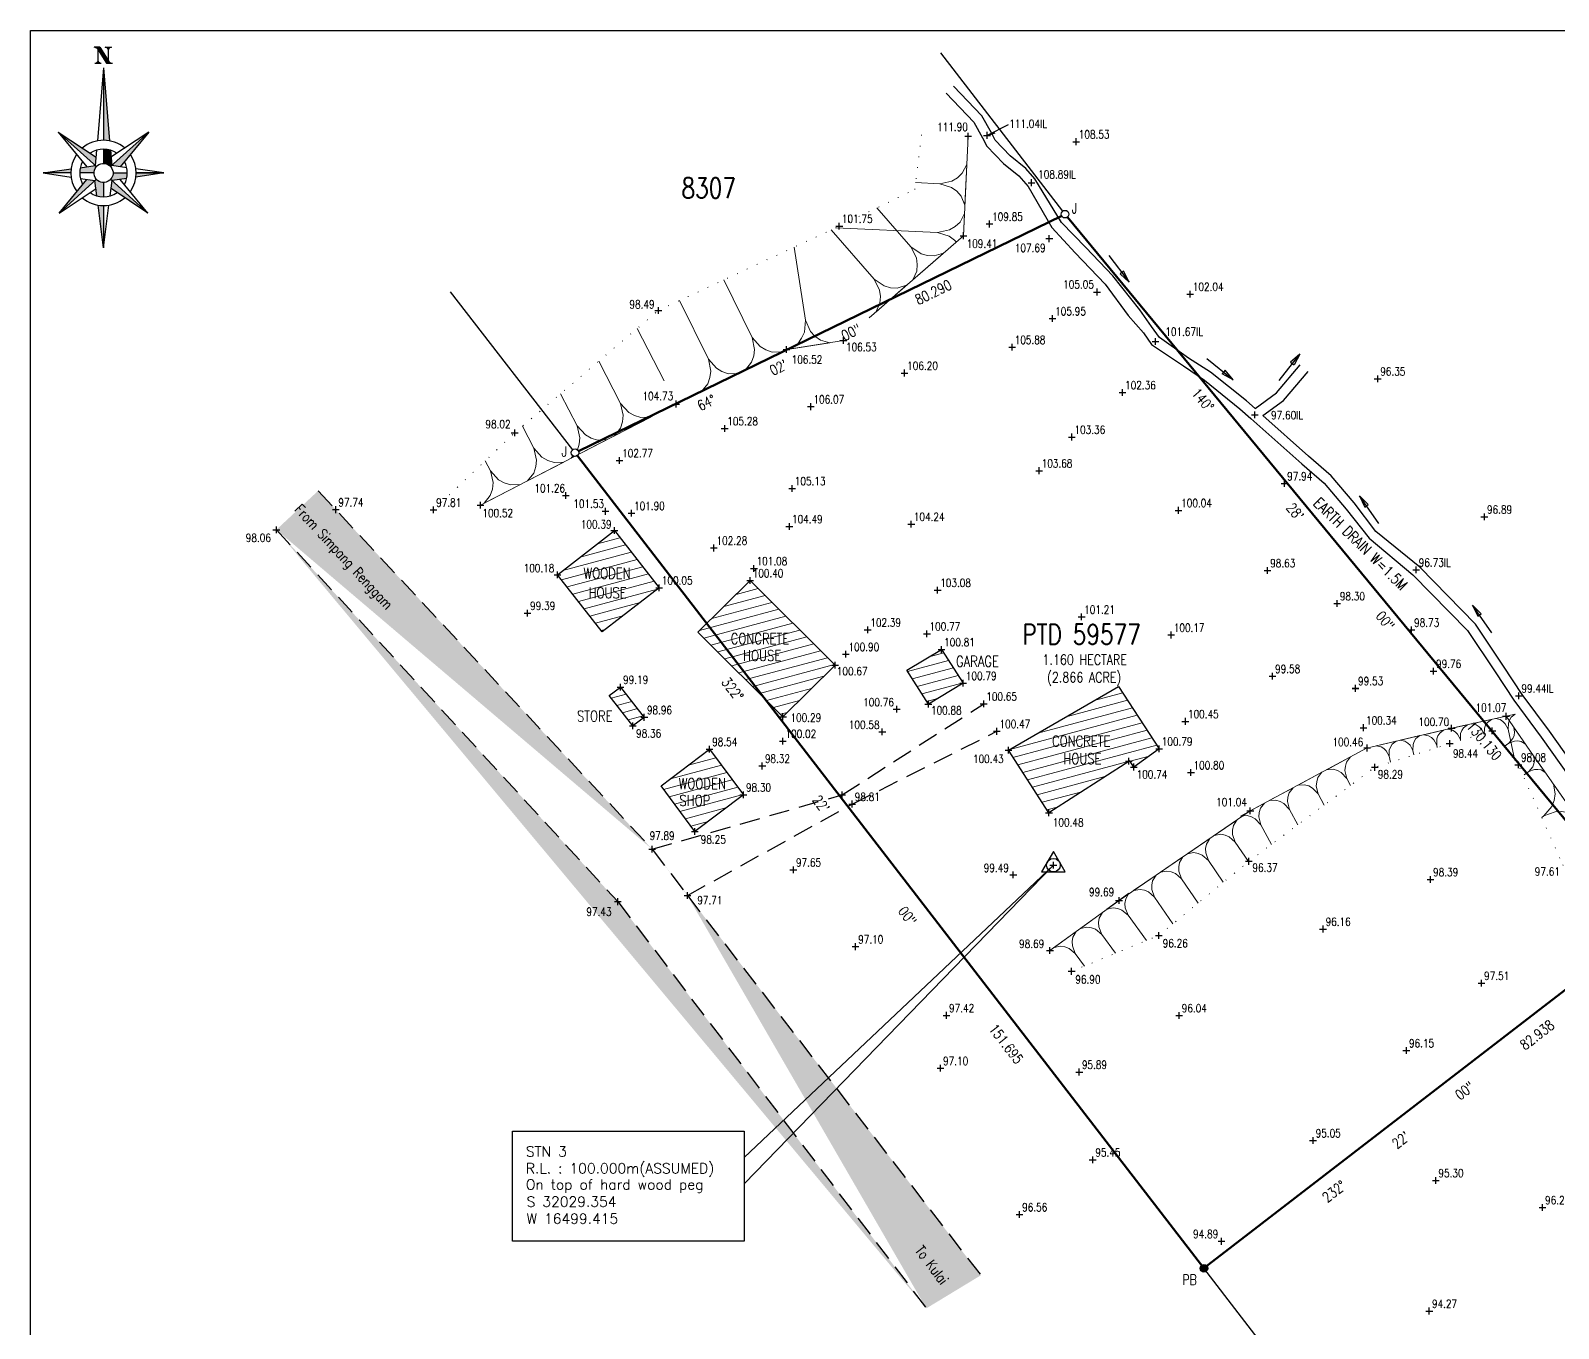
# Model space of a CAD drawing. Header units: metres. Extents: x -16650 to -16226, y -32196 to -31906.
# Drawn here: x -16650.1 to -16425, y -32097.6 to -31906.4 of the extents above; entities that cross this region are included whole.
import ezdxf
from ezdxf.enums import TextEntityAlignment as Align

# ---------------------------------------------------------------- set-up
doc = ezdxf.new("R2010")
doc.units = ezdxf.units.M
doc.header["$LTSCALE"] = 6
doc.header["$MEASUREMENT"] = 0
doc.header["$PDMODE"] = 2
doc.header["$PDSIZE"] = 0.5
doc.linetypes.add('DASHED', pattern=[0.75, 0.5, -0.25])
doc.linetypes.add('DOT', pattern=[0.25, 0, -0.25])
doc.layers.add('160119_HEIGHT', color=7, linetype='Continuous', lineweight=13)
doc.layers.add('Detail_slope', color=8, linetype='Continuous', lineweight=13)
for name, color, linetype in [('160119_PTS', 7, 'Continuous'), ('BED', 3, 'Continuous'), ('BO', 8, 'Continuous'), ('Detail', 7, 'Continuous'), ('DETAIL UMUM', 7, 'Continuous'), ('Frame', 7, 'Continuous'), ('IL', 150, 'Continuous'), ('LOT_NO_Johor', 7, 'Continuous'), ('NORTH', 7, 'Continuous'), ('ROAD', 30, 'Continuous')]:
    doc.layers.add(name, color=color, linetype=linetype)
doc.styles.add('ROMANS', font='romans', dxfattribs={"width": 0.7850000000000001})
doc.styles.get("Standard").update_dxf_attribs({"font": 'simplex.shx', "width": 0.8})
pattern_1 = [(15.00000000000026, (-1370.566084421425, 953.2594519166305), (-0.3235238063781556, 1.207407282861334), [])]

msp = doc.modelspace()

# ---------------------------------------------------------------- hatches: boundary and pattern name
h = msp.add_hatch()
h.set_pattern_fill('DOTS', color=50, scale=7.5, style=0)
h.set_pattern_definition([(0, (0, 0), (0.234375, 0.46875), [0, -0.46875])])
edge = h.paths.add_edge_path()
edge.add_line((-16613.88711595371, -31979.94441772714), (-16607.7259715554, -31974.20397267926))
edge.add_line((-16607.7259715554, -31974.20397267926), (-16558.52245162148, -32027.01718840132))
edge.add_line((-16613.88500669053, -31979.94204796784), (-16563.59331762662, -32034.73636553179))
edge.add_line((-16563.59331762662, -32034.73636553179), (-16518.14418212708, -32094.65686000573))
edge.add_line((-16553.33550810951, -32033.83775806975), (-16510.1152766279, -32089.78431169584))
edge.add_line((-16558.52245162148, -32027.01718840132), (-16553.33550810951, -32033.83775806975))
edge.add_line((-16510.1152766279, -32089.78431169584), (-16518.14418212708, -32094.65686000573))
at = {"layer": 'BO', "lineweight": 13}
h = msp.add_hatch(dxfattribs=at)
h.set_pattern_fill('ANSI31', color=256, scale=10, angle=330.0000000000002, style=0)
h.set_pattern_definition(pattern_1)
h.paths.add_polyline_path([(-16572.48412181522, -31986.57508225003), (-16564.10001434212, -31980.07018161081), (-16557.48613454622, -31988.48873843809), (-16565.87024201931, -31994.99363907731)])
h.paths.add_polyline_path([(-16569.04781083283, -31987.57552999061), (-16560.99752511854, -31987.57552999061), (-16560.99752511854, -31985.17552999061), (-16569.04781083283, -31985.17552999061)], flags=24)
h.paths.add_polyline_path([(-16568.3005326484, -31990.4369562849), (-16561.61710407697, -31990.4369562849), (-16561.61710407697, -31988.03695628489), (-16568.3005326484, -31988.03695628489)], flags=24)
h = msp.add_hatch(dxfattribs=at)
h.set_pattern_fill('ANSI31', color=256, scale=10, angle=330.0000000000002, style=0)
h.set_pattern_definition(pattern_1)
h.paths.add_polyline_path([(-16551.77911584485, -31995.03465112893), (-16544.10755312646, -31987.4352143876), (-16531.58631536023, -31999.89109264214), (-16539.25787807863, -32007.49052938346)])
h.paths.add_polyline_path([(-16547.36378788026, -31997.19975050812), (-16537.23350216597, -31997.19975050812), (-16537.23350216597, -31994.79975050812), (-16547.36378788026, -31994.79975050812)], flags=24)
h.paths.add_polyline_path([(-16545.53058659658, -31999.68002058339), (-16538.84715802515, -31999.68002058339), (-16538.84715802515, -31997.28002058339), (-16545.53058659658, -31997.28002058339)], flags=24)
h = msp.add_hatch(dxfattribs=at)
h.set_pattern_fill('ANSI31', color=256, scale=10, angle=330.0000000000002, style=0)
h.set_pattern_definition(pattern_1)
h.paths.add_polyline_path([(-16521.03693430241, -32000.6490813472), (-16515.90108840171, -31997.58844050745), (-16512.70653116748, -32002.56223198759), (-16517.84237706818, -32005.62287282736)])
h = msp.add_hatch(dxfattribs=at)
h.set_pattern_fill('ANSI31', color=256, scale=10, angle=330.0000000000002, style=0)
h.set_pattern_definition(pattern_1)
h.paths.add_polyline_path([(-16564.88009549075, -32004.37854533432), (-16563.19960850913, -32003.12253538508), (-16559.6874591687, -32007.58151491567), (-16561.36794615032, -32008.83752486493)])
h = msp.add_hatch(dxfattribs=at)
h.set_pattern_fill('ANSI31', color=256, scale=10, angle=330.0000000000002, style=0)
h.set_pattern_definition(pattern_1)
h.paths.add_polyline_path([(-16506.05441523812, -32012.43583785045), (-16489.82637151494, -32003.01725491566), (-16483.85036378039, -32012.2275364181), (-16487.57552980158, -32014.90949235892), (-16488.1821126449, -32013.96948551333), (-16500.07840750357, -32021.6461193529)])
h.paths.add_polyline_path([(-16500.03587523988, -32012.29077803468), (-16489.90558952559, -32012.29077803468), (-16489.90558952559, -32009.89077803468), (-16500.03587523988, -32009.89077803468)], flags=24)
h.paths.add_polyline_path([(-16498.36547179205, -32014.87945444101), (-16491.68204322062, -32014.87945444101), (-16491.68204322062, -32012.47945444101), (-16498.36547179205, -32012.47945444101)], flags=24)
h = msp.add_hatch(dxfattribs=at)
h.set_pattern_fill('ANSI31', color=256, scale=10, angle=330.0000000000002, style=0)
h.set_pattern_definition(pattern_1)
h.paths.add_polyline_path([(-16557.21912260115, -32017.69722367659), (-16550.07405904313, -32012.28097795091), (-16545.09793798304, -32018.98986922915), (-16552.24300154106, -32024.40611495483)])
at = {"layer": 'Frame'}
h = msp.add_hatch(color=256, dxfattribs=at)
edge = h.paths.add_edge_path()
edge.add_line((-16638.04681936762, -31911.2071205137), (-16638.90208663438, -31911.20712051369))
edge.add_line((-16638.90208663437, -31911.20712051369), (-16640.23437643797, -31909.10755158397))
edge.add_ellipse((-16640.74837385326, -31909.53395023755), major_axis=(-0.4907778877837707, 0.4529307008831179), ratio=0.9999999997448398, start_angle=262.3816008344529, end_angle=312.7033984654574)
edge.add_line((-16640.74837385344, -31908.86611106912), (-16639.89310658667, -31908.86611106913))
edge.add_line((-16639.89310658667, -31908.86611106913), (-16638.56081678307, -31910.96567999885))
edge.add_ellipse((-16638.04681936778, -31910.53928134528), major_axis=(-0.4907778877831053, 0.4529307008825037), ratio=0.9999999997442465, start_angle=82.3816008349141, end_angle=132.7033984642935)
h = msp.add_hatch(color=256, dxfattribs=at)
edge = h.paths.add_edge_path()
edge.add_ellipse((-16639.11941526764, -31909.36699044545), major_axis=(-0.3680834158326374, 0.3396980256575479), ratio=0.9999999997562397, start_angle=244.7520382824404, end_angle=312.7033984653303, ccw=False)
edge.add_ellipse((-16638.19091963306, -31909.36699044546), major_axis=(-0.3680834158349766, 0.3396980256597066), ratio=0.9999999997517393, start_angle=-47.296601534888794, end_angle=20.654758622001395, ccw=False)
edge.add_line((-16638.19091963319, -31908.86611106914), (-16639.11941526778, -31908.86611106914))
h = msp.add_hatch(color=256, dxfattribs=at)
edge = h.paths.add_edge_path()
edge.add_ellipse((-16639.68461873299, -31910.70624113736), major_axis=(-0.3680834158369977, 0.3396980256615718), ratio=0.9999999997405101, start_angle=64.75203828334031, end_angle=132.7033984653303, ccw=False)
edge.add_ellipse((-16640.61311436756, -31910.70624113735), major_axis=(-0.3680834158352399, 0.3396980256599496), ratio=0.9999999997406662, start_angle=132.7033984651111, end_angle=200.6547586209307, ccw=False)
edge.add_line((-16640.61311436744, -31911.20712051367), (-16639.68461873287, -31911.20712051367))
h = msp.add_hatch(color=256, dxfattribs=at)
edge = h.paths.add_edge_path()
edge.add_line((-16639.35077969694, -31911.87175658499), (-16639.35077969695, -31922.56503703847))
edge.add_ellipse((-16639.35077969695, -31927.37889015145), major_axis=(-3.384610602538829, 3.423096969763519), ratio=0.9999999997488044, start_angle=304.52372093839244, end_angle=315.32390975898784, ccw=False)
edge.add_line((-16638.44873798922, -31922.65030658463), (-16639.35077969694, -31911.87175658499))
h = msp.add_hatch(color=256, dxfattribs=at)
h.paths.add_polyline_path([(-16632.80901650559, -31933.28219422275), (-16638.09719143125, -31928.51013145384), (-16638.24542267852, -31929.68221833593)])
edge = h.paths.add_edge_path()
edge.add_ellipse((-16639.35077969694, -31927.37889015144), major_axis=(-3.384610602764035, 3.423096969991285), ratio=0.9999999997301648, start_angle=125.80306305735189, end_angle=135.3239097589653, ccw=False)
edge.add_line((-16640.14702204448, -31932.12643477106), (-16639.35077969696, -31938.42244339119))
edge.add_line((-16639.35077969695, -31938.42244339119), (-16639.35077969695, -31932.19274326442))
edge = h.paths.add_edge_path()
edge.add_ellipse((-16639.34837447958, -31927.37889015144), major_axis=(-0.9876476348218945, 0.9988781644236873), ratio=0.999999999752406, start_angle=87.32136048084658, end_angle=135.2258047855602, ccw=False)
edge.add_line((-16640.39231801136, -31928.3187770273), (-16640.60436796265, -31928.51013145323))
edge.add_line((-16640.60436796265, -31928.51013145323), (-16640.32111045571, -31930.74989138432))
edge.add_ellipse((-16639.35077969695, -31927.37889015145), major_axis=(-2.466380383215005, 2.494425565450438), ratio=0.9999999997499086, start_angle=119.2656331623352, end_angle=135.3239097590529)
edge.add_line((-16639.35077969695, -31930.88676573294), (-16639.35077969695, -31928.78359640283))
h.paths.add_polyline_path([(-16645.89254288832, -31933.28219421946), (-16640.60436796265, -31928.51013145323), (-16641.8258840204, -31928.32891030652)])
edge = h.paths.add_edge_path()
edge.add_line((-16648.22946825123, -31927.37889014921), (-16644.16463280915, -31927.37889015023))
edge.add_ellipse((-16639.35077969694, -31927.37889015146), major_axis=(-3.384610602625202, 3.423096969850875), ratio=0.9999999997507542, start_angle=38.38378742816508, end_angle=45.323909744455705, ccw=False)
edge.add_line((-16644.12936156645, -31926.79722263146), (-16648.22946825123, -31927.37889014921))
edge = h.paths.add_edge_path()
edge.add_ellipse((-16639.34837447959, -31927.37889015144), major_axis=(-0.9876476348255536, 0.9988781644273887), ratio=0.9999999997477701, start_angle=3.3399061644984727, end_angle=45.32390974459611, ccw=False)
edge.add_line((-16640.39253857116, -31926.43924831129), (-16640.55746325377, -31926.29049015228))
edge.add_line((-16640.55746325377, -31926.29049015229), (-16642.77215223084, -31926.6046801817))
edge.add_ellipse((-16639.35077969695, -31927.37889015144), major_axis=(-2.466380383238173, 2.494425565473874), ratio=0.9999999997480962, start_angle=32.5733935239807, end_angle=45.32390974466558)
edge.add_line((-16642.85865527789, -31927.37889015056), (-16640.75308278992, -31927.37889015109))
h.paths.add_polyline_path([(-16646.01245951297, -31921.37021267745), (-16640.55746325377, -31926.29049015229), (-16640.4538293735, -31925.05216275502)])
msp.add_hatch(color=256, dxfattribs=at).paths.add_polyline_path([(-16632.68909988094, -31921.37021268082), (-16638.14409614014, -31926.2904901529), (-16636.88090967932, -31926.46969391324)])
h = msp.add_hatch(color=256, dxfattribs=at)
edge = h.paths.add_edge_path()
edge.add_ellipse((-16639.35077969694, -31927.37889015144), major_axis=(-2.466380383230621, 2.494425565466233), ratio=0.9999999997457265, start_angle=-61.52586499105733, end_angle=-44.6760902409791)
edge.add_line((-16639.35077969694, -31923.87101456994), (-16639.35077969695, -31925.97418390006))
edge.add_ellipse((-16639.34837447959, -31927.37889015144), major_axis=(-0.9876476348249639, 0.9988781644267906), ratio=0.9999999997467414, start_angle=267.4393298454994, end_angle=315.42201473247195, ccw=False)
edge.add_line((-16638.30636834291, -31926.43685583782), (-16638.14409614014, -31926.2904901529))
edge.add_line((-16638.14409614014, -31926.2904901529), (-16638.3339751539, -31924.02161452761))
h = msp.add_hatch(color=256, dxfattribs=at)
edge = h.paths.add_edge_path()
edge.add_ellipse((-16639.35077969694, -31927.37889015144), major_axis=(-3.384610602568949, 3.423096969793983), ratio=0.9999999997463277, start_angle=218.058554188684, end_angle=225.3239097445479, ccw=False)
edge.add_line((-16634.57557656804, -31927.98767325319), (-16630.47209114268, -31927.37889015368))
edge.add_line((-16630.47209114268, -31927.37889015369), (-16634.53692658475, -31927.37889015266))
edge = h.paths.add_edge_path()
edge.add_ellipse((-16639.34837447959, -31927.37889015144), major_axis=(-0.9876476348245414, 0.9988781644263633), ratio=0.9999999997451009, start_angle=183.1950082785898, end_angle=225.323909744596, ccw=False)
edge.add_line((-16638.30659002718, -31928.32116961776), (-16638.09719143126, -31928.51013145384))
edge.add_line((-16638.09719143125, -31928.51013145384), (-16635.93791608971, -31928.18978662528))
edge.add_ellipse((-16639.35077969694, -31927.37889015144), major_axis=(-2.466380383220136, 2.494425565455629), ratio=0.9999999997453166, start_angle=211.9582665026906, end_angle=225.3239097444778)
edge.add_line((-16635.84290411602, -31927.37889015234), (-16637.94366616924, -31927.37889015181))
at = {"layer": 'Frame', "linetype": 'Continuous'}
h = msp.add_hatch(color=256, dxfattribs=at)
edge = h.paths.add_edge_path()
edge.add_arc((-16477.25833926656, -32088.74088139675), 0.5625, 0, 360)

# ---------------------------------------------------------------- linework, layer by layer
for p, q in [((-16498.03762939968, -31933.00707208681), (-16516.00895254197, -31909.69188495984)), ((-16570.22330366825, -31968.16270243005), (-16588.24883500459, -31944.88939956405)), ((-16419.17877779414, -32164.06803371249), (-16477.25833926656, -32088.74088139674))]:
    msp.add_line(p, q)
at = {"color": 10, "lineweight": 50}
for p, q in [((-16569.37315174163, -31968.36112562498), (-16498.19994334263, -31933.69887481532)), ((-16497.33618186863, -31933.88641581523), (-16415.22101293196, -32033.38208936691)), ((-16477.25833926656, -32088.74088139675), (-16569.53923048167, -31969.05580506065)), ((-16412.02233546572, -32038.44190716918), (-16477.25833926656, -32088.74088139675))]:
    msp.add_line(p, q, dxfattribs=at)
for points in [[(-16497.67524217293, -32030.36299540209), (-16499.41571032854, -32027.34400490909), (-16501.15999871146, -32030.36078979284)], [(-16579.11482312818, -32068.52569176094), (-16544.99582312818, -32068.52569176094), (-16544.99582312818, -32084.77819176094), (-16579.11482312818, -32084.77819176094)]]:
    msp.add_lwpolyline(points, close=True)
at = {"layer": '160119_PTS'}
for p in [(-16511.98915830858, -31921.95546622055), (-16509.20480225602, -31921.84212375078), (-16496.07293376371, -31922.77223266061), (-16502.64359992167, -31928.81294212021), (-16530.95954687342, -31935.21553605774), (-16508.83579680129, -31934.89991153104), (-16512.68073917854, -31936.62694494183), (-16500.03204249748, -31937.05529593275), (-16492.99485344743, -31944.92362370922), (-16479.26494251407, -31945.22684314807), (-16557.61601276874, -31947.63586009497), (-16499.55078298744, -31948.83320251675), (-16538.73733433459, -31953.40355224679), (-16530.36109588966, -31952.07614383527), (-16505.5098596302, -31953.06129147857), (-16484.37952708664, -31952.21761511191), (-16521.34563740342, -31956.85964854442), (-16451.65630971418, -31957.70010096062), (-16489.24596123434, -31959.72181120831), (-16554.99397454437, -31961.42263549595), (-16535.15436929871, -31961.8084850705), (-16469.74673048682, -31963.01281190771), (-16578.77591472801, -31965.67030957389), (-16547.84679029847, -31965.03071292128), (-16496.69454974051, -31966.28739246304), (-16563.32803648084, -31969.74800802915), (-16501.53380177387, -31971.24662979759), (-16537.9077525189, -31973.86455156258), (-16465.37393456579, -31973.1406295146), (-16571.23738971436, -31974.90855761604), (-16605.13814860955, -31976.98606054202), (-16590.7341362585, -31977.02205794534), (-16583.82429888554, -31976.32287822762), (-16565.39662083712, -31977.23136698202), (-16561.58298774255, -31977.51642194663), (-16480.98363954668, -31977.08614594183), (-16435.93994430538, -31978.0481286494), (-16613.88711595371, -31979.94441772714), (-16564.10001434212, -31980.07018161081), (-16538.31693483391, -31979.45756340204), (-16520.35779137451, -31979.10866719019), (-16549.43038164798, -31982.62625765627), (-16572.48386722733, -31986.5754103728), (-16543.52891929614, -31985.64069404784), (-16467.87601576582, -31985.94531897382), (-16445.9990165922, -31985.86236258219), (-16557.4858050753, -31988.48847958507), (-16544.10726489742, -31987.43443193956), (-16516.47276518608, -31988.83702134337), (-16457.60938270487, -31990.81742974286), (-16576.88757328065, -31992.23637555482), (-16495.26594060732, -31992.7866352788), (-16526.77824285347, -31994.69662216289), (-16518.04810893558, -31995.26914301487), (-16482.07655257817, -31995.45133553932), (-16446.68025266972, -31994.71051255996), (-16529.99622830386, -31998.28770493321), (-16515.90040282876, -31997.58655413879), (-16531.58553965666, -31999.88982014246), (-16443.44095442025, -32000.77964038323), (-16563.19870631278, -32003.12250012836), (-16512.70565093833, -32002.56022059015), (-16467.15102082945, -32001.52714983359), (-16454.93705914684, -32003.30770991649), (-16454.93516571831, -32003.31094347231), (-16454.9282374311, -32003.30688690917), (-16454.92390243017, -32003.31238788725), (-16454.91772182692, -32003.32024220647), (-16430.8664147391, -32004.41106545352), (-16559.68638246453, -32007.581342201), (-16539.25680495099, -32007.48955711893), (-16522.50991874443, -32006.38979205257), (-16517.84137705119, -32005.62106242851), (-16509.69513906307, -32005.59204341425), (-16432.75066686721, -32007.42941473349), (-16561.36682028856, -32008.83741791829), (-16524.627348856, -32009.70588395703), (-16507.74589038369, -32009.63752452863), (-16479.98302449533, -32008.17532002151), (-16453.75740490006, -32009.1073949212), (-16440.75689886906, -32009.18640176897), (-16434.76776663495, -32009.5667435052), (-16539.27247822222, -32011.0879836884), (-16453.20883198551, -32012.0932691743), (-16441.04566163473, -32011.45201041811), (-16550.07279842403, -32012.28042899422), (-16506.053148592, -32012.43356610244), (-16488.29789126546, -32014.04208837865), (-16483.84910530355, -32012.2243956731), (-16542.30795493028, -32014.74485351303), (-16487.57416635851, -32014.90649740323), (-16479.16115408682, -32015.7165726555), (-16452.0796144067, -32014.94511777634), (-16430.93226687711, -32014.58893951727), (-16545.09641480273, -32018.9891255175), (-16530.53070462514, -32019.00475139832), (-16529.07203165565, -32020.35626749443), (-16500.07678040042, -32021.64361371557), (-16470.4203946497, -32021.35255051135), (-16552.24126638036, -32024.40565087448), (-16558.52271855328, -32027.01739140729), (-16537.72893179752, -32030.04962527758), (-16499.42590645212, -32029.35951221727), (-16499.42513529759, -32029.36014800211), (-16499.4236736415, -32029.36151151527), (-16499.41475376969, -32029.35406954114), (-16470.6434620451, -32028.79410962955), (-16505.3292923681, -32030.79919629951), (-16443.87278623193, -32031.4602319637), (-16553.33550810952, -32033.83775806975), (-16489.75774713086, -32034.5626414573), (-16563.59328245008, -32034.73676698969), (-16459.70733713768, -32038.76998948782), (-16528.56351728127, -32041.36639646375), (-16483.90726070704, -32039.72433047233), (-16499.92986830264, -32041.93666833959), (-16496.73930193746, -32045.00025714871), (-16436.35812241642, -32046.74606172485), (-16515.17761159297, -32051.48926750249), (-16480.90630600453, -32051.50957901522), (-16447.42606117041, -32056.67267261385), (-16516.05787298341, -32059.28318766597), (-16495.61109887488, -32059.83274423846), (-16461.1771379005, -32069.93088465023), (-16493.6310551003, -32072.76065873561), (-16443.0945100953, -32075.80240533163), (-16504.41112111742, -32080.83758801923), (-16427.37727745533, -32079.78109955378), (-16474.65757091025, -32084.77269757699), (-16477.2983609972, -32088.78220558006), (-16444.04791848828, -32095.04780510008)]:
    msp.add_point(p, dxfattribs=at)
at = {"layer": 'BO', "color": 0}
for points in [[(-16572.48412181522, -31986.57508225003), (-16564.10001434212, -31980.07018161081), (-16557.48613454622, -31988.48873843809), (-16565.87024201931, -31994.99363907731)], [(-16551.77911584485, -31995.03465112893), (-16544.10755312646, -31987.4352143876), (-16531.58631536023, -31999.89109264214), (-16539.25787807863, -32007.49052938346)], [(-16521.03693430241, -32000.6490813472), (-16515.90108840171, -31997.58844050745), (-16512.70653116748, -32002.56223198759), (-16517.84237706818, -32005.62287282736)], [(-16564.88009549075, -32004.37854533432), (-16563.19960850913, -32003.12253538508), (-16559.6874591687, -32007.58151491567), (-16561.36794615032, -32008.83752486493)], [(-16506.05441523812, -32012.43583785045), (-16489.82637151494, -32003.01725491566), (-16483.85036378039, -32012.2275364181), (-16487.57552980158, -32014.90949235892), (-16488.1821126449, -32013.96948551333), (-16500.07840750357, -32021.6461193529)], [(-16557.21912260115, -32017.69722367659), (-16550.07405904313, -32012.28097795091), (-16545.09793798304, -32018.98986922915), (-16552.24300154106, -32024.40611495483)]]:
    msp.add_lwpolyline(points, close=True, dxfattribs=at)
at = {"layer": 'Detail', "linetype": 'Continuous'}
msp.add_circle((-16499.41698373764, -32029.35593003468), 0.9999999999999857, dxfattribs=at)
at = {"layer": 'Detail_slope'}
for p, q in [((-16516.15544987802, -31928.96366214195), (-16519.72479159607, -31928.7952713099)), ((-16520.40624407964, -31938.28418980668), (-16525.43212457634, -31932.53202235569)), ((-16525.82818903446, -31943.02154274972), (-16532.16151137125, -31935.7729958282)), ((-16516.494746902, -31936.15566308252), (-16531.46678383978, -31935.44932730497)), ((-16535.93000218807, -31949.07253748365), (-16537.63320707487, -31938.32221921098)), ((-16543.79664930107, -31951.62019291156), (-16547.97838275035, -31943.14196160155)), ((-16550.25391173414, -31954.80512020594), (-16554.5064480934, -31946.18333994535)), ((-16556.77517201883, -31958.02289643793), (-16560.75985609607, -31950.31223291114)), ((-16563.17155393215, -31961.32839162306), (-16566.38643671294, -31955.10735153047)), ((-16569.56793584548, -31964.63388680818), (-16572.01301732982, -31959.90247014982)), ((-16575.96431775879, -31967.93938199332), (-16577.63959794669, -31964.69758876916)), ((-16582.36069967212, -31971.24487717845), (-16583.11513932147, -31969.78497968729)), ((-16432.44624495287, -32009.32552933061), (-16431.43604111523, -32013.92968306309)), ((-16439.47895263524, -32010.86858560146), (-16439.45576708219, -32010.97425719629)), ((-16432.32187599973, -32011.38910670072), (-16433.00921157782, -32011.86960954364)), ((-16449.97398574214, -32013.30622701958), (-16449.76282442712, -32014.21092307649)), ((-16446.46821362025, -32012.48795944148), (-16446.32039444065, -32013.12127349765)), ((-16442.96244149835, -32011.66969186338), (-16442.87796445416, -32012.0316239188)), ((-16429.39979830007, -32015.56899448835), (-16430.08713387817, -32016.04949733127)), ((-16456.1930284425, -32016.60041128015), (-16455.65092505226, -32017.60819162794)), ((-16460.4202481084, -32018.87430967195), (-16459.54054780237, -32020.50968900426)), ((-16464.64746777429, -32021.14820806376), (-16463.43017055247, -32023.41118638058)), ((-16427.17490330971, -32022.09792466864), (-16427.49509488595, -32022.32176432945)), ((-16468.87468744019, -32023.42210645556), (-16467.31979330257, -32026.3126837569)), ((-16472.62826175986, -32025.9547400325), (-16470.67338383497, -32028.81659315534)), ((-16476.59182158714, -32028.66217304099), (-16474.392824146, -32031.88140612656)), ((-16480.55538141441, -32031.36960604952), (-16478.11226445704, -32034.9462190978)), ((-16484.5189412417, -32034.07703905802), (-16481.83170476808, -32038.01103206903)), ((-16488.42086818042, -32036.74794933637), (-16485.72387442893, -32040.46863102661)), ((-16492.30724671801, -32039.56505101408), (-16490.29121755521, -32042.34629690641)), ((-16496.19362525558, -32042.3821526918), (-16494.8585606815, -32044.22396278622))]:
    msp.add_line(p, q, dxfattribs=at)
at = {"layer": 'Detail_slope', "linetype": 'DOT'}
for points in [[(-16590.73294608864, -31977.01587498968), (-16578.77428029538, -31965.66459463431), (-16557.61367254036, -31947.63097330159), (-16530.95672057281, -31935.2116925246), (-16519.85115988935, -31929.82501091178), (-16518.72239932381, -31920.62705923261)], [(-16451.6586028564, -32014.8110033033), (-16441.04581906019, -32011.45168577488), (-16434.76785028177, -32009.56666456058), (-16430.93254707991, -32014.58901067828), (-16430.92210030694, -32014.61251131692)], [(-16496.74077229374, -32044.99775280486), (-16483.90852458986, -32039.72232833849), (-16470.64429816342, -32028.79262660768), (-16452.11735153124, -32014.97229222098)], [(-16430.71423853422, -32015.08010876735), (-16424.37749207642, -32029.33499772091), (-16417.92609380532, -32039.70445898372), (-16407.06410998483, -32057.94073641186), (-16397.83413370322, -32067.88312195247)]]:
    msp.add_lwpolyline(points, dxfattribs=at)
at = {"layer": 'Detail_slope'}
for points in [[(-16526.55540193996, -31948.74904166973), (-16512.67796813006, -31936.62381678297), (-16511.98581306484, -31921.95236513925)], [(-16512.67796813625, -31936.62381678838), (-16512.52303335253, -31933.33969996187), (-16513.1798570865, -31934.62098669903), (-16513.91355441849, -31935.28936892175), (-16514.73923516667, -31935.77760489813), (-16516.49474694763, -31936.15566309235), (-16514.78262427675, -31936.69731384315), (-16514.00657545843, -31937.26111463032), (-16513.74135912172, -31937.55294064644)], [(-16583.82308135728, -31976.31696570191), (-16554.99217388928, -31961.4178513104), (-16538.7352198501, -31953.39940430144), (-16530.36163325539, -31952.0727520809)], [(-16570.19874345514, -31969.07010859113), (-16570.47264335779, -31969.41778281945), (-16565.14232509151, -31966.66320350853), (-16566.58032619233, -31966.73577040424), (-16567.52616771929, -31966.43505396556), (-16568.36207821678, -31965.96454710405), (-16569.56793587682, -31964.6338867736), (-16569.18004385893, -31966.38725192623), (-16569.27978798019, -31967.34128243219), (-16569.54052934566, -31968.15804450641)], [(-16428.68784100366, -32013.24108641197), (-16432.75066686721, -32007.42941473349), (-16440.7569676259, -32009.18608842874), (-16452.68619518466, -32011.97043943724)], [(-16453.17344678902, -32012.08416679211), (-16453.20901449852, -32012.09246850213), (-16470.42093952884, -32021.35107622533), (-16489.75880899685, -32034.56041035766), (-16499.93121875718, -32041.93403912931)], [(-16392.48530357838, -32064.4562002881), (-16419.51399710032, -32026.36381689231), (-16428.15740564631, -32013.9998479851)]]:
    msp.add_lwpolyline(points, dxfattribs=at)
for points in [[(-16512.18373632857, -31926.14769902128), (-16512.84056006253, -31927.42898575843), (-16513.57425739452, -31928.09736798117), (-16514.3999381427, -31928.58560395754), (-16516.15544992366, -31928.96366215178), (-16514.44332725277, -31929.50531290257), (-16513.66727843444, -31930.06911368974), (-16512.99976428326, -31930.80360085541), (-16512.46648385982, -31932.14103313791)], [(-16515.6240651564, -31939.1979302305), (-16517.00313156547, -31939.61180093457), (-16517.99342023339, -31939.54565772024), (-16518.91750545569, -31939.28838438606), (-16520.40624411833, -31938.28418978058), (-16519.6108606602, -31939.89419435527), (-16519.4798906544, -31940.84444166709), (-16519.54720483274, -31941.83465141253), (-16520.14235262618, -31943.14572434119)], [(-16521.04601011123, -31943.93528317352), (-16522.4250765203, -31944.3491538776), (-16523.41536518822, -31944.28301066327), (-16524.33945041052, -31944.02573732908), (-16525.82818907316, -31943.02154272361), (-16525.03280561503, -31944.6315472983), (-16524.90183560923, -31945.58179461012), (-16524.96914978757, -31946.57200435556), (-16525.56429758101, -31947.88307728422)], [(-16532.3669164834, -31952.39045506507), (-16533.75480229861, -31952.00719786124), (-16534.55812009456, -31951.42433673771), (-16535.20369593803, -31950.71486165226), (-16535.93000220696, -31949.07253744096), (-16536.11308524116, -31950.8589389016), (-16536.5077417262, -31951.73322109567), (-16537.09155235196, -31952.53584908659), (-16538.29300208392, -31953.32934241478)], [(-16539.40988411227, -31953.73217018283), (-16540.84899343223, -31953.77774962459), (-16541.78902755615, -31953.4593435686), (-16542.61596498679, -31952.97323910209), (-16543.79664933176, -31951.6201928764), (-16543.44171599476, -31953.38052577171), (-16543.55933870812, -31954.3325173648), (-16543.87885612189, -31955.27217430266), (-16544.79093614482, -31956.38627625136)], [(-16545.86714654535, -31956.9170974772), (-16547.30625586531, -31956.96267691896), (-16548.24628998922, -31956.64427086297), (-16549.07322741986, -31956.15816639645), (-16550.25391176483, -31954.80512017077), (-16549.89897842784, -31956.56545306607), (-16550.0166011412, -31957.51744465917), (-16550.33611855497, -31958.45710159703), (-16551.2481985779, -31959.57120354572)], [(-16558.74594317818, -31963.3577083234), (-16560.183944279, -31963.43027521912), (-16561.12978580597, -31963.12955878044), (-16561.96569630346, -31962.65905191892), (-16563.1715539635, -31961.32839158847), (-16562.78366194561, -31963.0817567411), (-16562.88340606687, -31964.03578724706), (-16563.18524074321, -31964.98127250169), (-16564.07626144447, -31966.11228763432)], [(-16571.53870700483, -31969.96869869366), (-16572.97670810565, -31970.04126558938), (-16573.92254963261, -31969.74054915069), (-16574.7584601301, -31969.27004228918), (-16575.96431779014, -31967.93938195873), (-16575.57642577225, -31969.69274711135), (-16575.67616989351, -31970.64677761733), (-16575.97800456986, -31971.59226287195), (-16576.86902527111, -31972.72327800458)], [(-16577.93508891815, -31973.27419387879), (-16579.37309001897, -31973.34676077451), (-16580.31893154594, -31973.04604433583), (-16581.15484204342, -31972.57553747431), (-16582.36069970346, -31971.24487714386), (-16581.97280768557, -31972.99824229649), (-16582.07255180683, -31973.95227280245), (-16582.37438648318, -31974.89775805708), (-16583.26540718443, -31976.02877318971)], [(-16441.35500309037, -32009.31730422989), (-16440.6509888942, -32009.46777778793), (-16440.23288137845, -32009.73507490339), (-16439.88978403195, -32010.07020917119), (-16439.47895262456, -32010.86858562221), (-16439.44011472435, -32009.97154659769), (-16439.26884429786, -32009.52355417028), (-16439.00105296363, -32009.10576303114), (-16438.42470822153, -32008.67436412254)], [(-16437.83864924921, -32008.54577609447), (-16437.13463505304, -32008.69624965251), (-16436.71652753729, -32008.96354676797), (-16436.37343019079, -32009.29868103578), (-16435.9625987834, -32010.09705748679), (-16435.92376088319, -32009.20001846228), (-16435.7524904567, -32008.75202603486), (-16435.48469912246, -32008.33423489572), (-16434.90835438036, -32007.90283598713)], [(-16434.32229540804, -32007.77424795908), (-16433.61828121187, -32007.92472151712), (-16433.20017369611, -32008.19201863256), (-16432.8570763496, -32008.52715290036), (-16432.44624494219, -32009.32552935137), (-16432.407407042, -32008.42849032684), (-16432.23613661552, -32007.98049789943), (-16431.9683452813, -32007.56270676028), (-16431.39200053921, -32007.13130785167)], [(-16431.60991870332, -32009.06119862434), (-16431.47851788679, -32009.76902071038), (-16431.5647712336, -32010.25771489167), (-16431.74246456438, -32010.7031987262), (-16432.32187601479, -32011.38910671855), (-16431.47869495369, -32011.08050812456), (-16430.99928080934, -32011.06662100078), (-16430.51068897183, -32011.15345216428), (-16429.89104947279, -32011.51995614966)], [(-16451.87051979546, -32011.78005606305), (-16451.16456495329, -32011.9211448326), (-16450.74293636776, -32012.18285264395), (-16450.39540829399, -32012.51339009202), (-16449.97398573118, -32013.30622704019), (-16449.94709217056, -32012.40875050546), (-16449.78180035185, -32011.95851791148), (-16449.51959415406, -32011.53719909576), (-16448.94904302594, -32011.09816642012)], [(-16448.36474767357, -32010.96178848495), (-16447.6587928314, -32011.10287725449), (-16447.23716424588, -32011.36458506585), (-16446.8896361721, -32011.69512251392), (-16446.4682136093, -32012.48795946209), (-16446.44132004867, -32011.59048292736), (-16446.27602822996, -32011.14025033338), (-16446.01382203217, -32010.71893151766), (-16445.44327090405, -32010.27989884203)], [(-16444.85897555168, -32010.14352090686), (-16444.1530207095, -32010.2846096764), (-16443.73139212398, -32010.54631748775), (-16443.38386405021, -32010.87685493582), (-16442.96244148739, -32011.66969188399), (-16442.93554792677, -32010.77221534926), (-16442.77025610806, -32010.32198275528), (-16442.50804991028, -32009.90066393956), (-16441.93749878215, -32009.46163126392)], [(-16459.16541034096, -32015.29652222934), (-16458.20767433774, -32015.23229328592), (-16457.57388342516, -32015.42231316635), (-16457.01149746588, -32015.72672344531), (-16456.19302842123, -32016.60041130285), (-16456.47092304498, -32015.4359386274), (-16456.41495668293, -32014.79890537509), (-16456.22418748391, -32014.16533961347), (-16455.64272728249, -32013.40160690946)], [(-16428.68784100366, -32013.24108641197), (-16428.55644018713, -32013.94890849801), (-16428.64269353395, -32014.4376026793), (-16428.82038686472, -32014.88308651383), (-16429.39979831513, -32015.56899450618), (-16428.55661725404, -32015.26039591219), (-16428.07720310969, -32015.24650878841), (-16427.58861127218, -32015.33333995191), (-16426.96897177313, -32015.69984393729)], [(-16463.39263000685, -32017.57042062114), (-16462.43489400364, -32017.50619167773), (-16461.80110309106, -32017.69621155816), (-16461.23871713177, -32018.00062183711), (-16460.42024808712, -32018.87430969466), (-16460.69814271087, -32017.70983701921), (-16460.64217634882, -32017.07280376689), (-16460.4514071498, -32016.43923800528), (-16459.86994694838, -32015.67550530126)], [(-16467.61984967275, -32019.84431901296), (-16466.66211366953, -32019.78009006954), (-16466.02832275695, -32019.97010994997), (-16465.46593679767, -32020.27452022892), (-16464.64746775302, -32021.14820808647), (-16464.92536237677, -32019.98373541101), (-16464.86939601472, -32019.3467021587), (-16464.6786268157, -32018.71313639709), (-16464.09716661428, -32017.94940369307)], [(-16425.75098871689, -32017.44210851588), (-16425.48818708383, -32018.85775268797), (-16425.66069377746, -32019.83514105053), (-16426.01608043901, -32020.72610871962), (-16427.17490333983, -32022.0979247043), (-16425.48854121764, -32021.48072751632), (-16424.52971292895, -32021.45295326876), (-16423.55252925391, -32021.62661559576), (-16422.31325025583, -32022.35962356653)], [(-16471.84706933865, -32022.11821740476), (-16470.88933333543, -32022.05398846134), (-16470.25554242285, -32022.24400834177), (-16469.69315646356, -32022.54841862072), (-16468.87468741891, -32023.42210647827), (-16469.15258204267, -32022.25763380282), (-16469.09661568062, -32021.6206005505), (-16468.9058464816, -32020.98703478889), (-16468.32438628017, -32020.22330208488)], [(-16475.72167870081, -32024.97191123938), (-16474.77607420892, -32024.80693926013), (-16474.12576540576, -32024.92899226652), (-16473.53438714135, -32025.17233427585), (-16472.62826173631, -32025.95474005283), (-16473.02752938891, -32024.82610930037), (-16473.03912315879, -32024.18672742486), (-16472.91630125286, -32023.536563414), (-16472.41871217384, -32022.71571707183)], [(-16479.68523852808, -32027.6793442479), (-16478.73963403619, -32027.51437226864), (-16478.08932523304, -32027.63642527503), (-16477.49794696862, -32027.87976728437), (-16476.59182156359, -32028.66217306133), (-16476.99108921618, -32027.53354230889), (-16477.00268298607, -32026.89416043337), (-16476.87986108014, -32026.24399642251), (-16476.38227200112, -32025.42315008034)], [(-16483.64879835536, -32030.38677725641), (-16482.70319386347, -32030.22180527716), (-16482.05288506032, -32030.34385828355), (-16481.4615067959, -32030.58720029288), (-16480.55538139087, -32031.36960606985), (-16480.95464904346, -32030.2409753174), (-16480.96624281335, -32029.60159344188), (-16480.84342090742, -32028.95142943103), (-16480.34583182839, -32028.13058308885)], [(-16487.61235818265, -32033.09421026492), (-16486.66675369075, -32032.92923828567), (-16486.01644488759, -32033.05129129206), (-16485.42506662318, -32033.2946333014), (-16484.51894121815, -32034.07703907836), (-16484.91820887074, -32032.94840832592), (-16484.92980264062, -32032.3090264504), (-16484.8069807347, -32031.65886243954), (-16484.30939165567, -32030.83801609737)], [(-16491.54053395538, -32035.85192129015), (-16490.59990714438, -32035.6605974509), (-16489.94644249275, -32035.76443590667), (-16489.3484970715, -32035.991162302), (-16488.42086815631, -32036.74794935604), (-16488.85150921798, -32035.63091296014), (-16488.88096012585, -32034.99210450508), (-16488.77634902574, -32034.33876310939), (-16488.30188516964, -32033.50433656482)], [(-16495.42691249297, -32038.66902296787), (-16494.48628568197, -32038.47769912862), (-16493.83282103034, -32038.58153758438), (-16493.23487560909, -32038.80826397972), (-16492.30724669389, -32039.56505103375), (-16492.73788775557, -32038.44801463785), (-16492.76733866344, -32037.80920618279), (-16492.66272756333, -32037.1558647871), (-16492.18826370723, -32036.32143824253)], [(-16499.31329103055, -32041.48612464559), (-16498.37266421956, -32041.29480080633), (-16497.71919956792, -32041.3986392621), (-16497.12125414667, -32041.62536565744), (-16496.19362523148, -32042.38215271147), (-16496.62426629316, -32041.26511631557), (-16496.65371720102, -32040.6263078605), (-16496.54910610091, -32039.97296646482), (-16496.07464224482, -32039.13853992025)]]:
    msp.add_lwpolyline(points, close=True, dxfattribs=at)
at = {"layer": 'Frame'}
for p, q in [((-16650.09697272676, -31906.40251435334), (-16225.76957119181, -31906.40251435334)), ((-16650.09697272676, -32196.31564583684), (-16650.09697272676, -31906.40251435334)), ((-16639.89310658667, -31908.86611106913), (-16640.74837385344, -31908.86611106912)), ((-16640.23437643799, -31909.10755158395), (-16638.90208663437, -31911.20712051368)), ((-16640.14886655021, -31910.89426803358), (-16640.14886655065, -31909.24230747727)), ((-16639.89310658667, -31908.86611106913), (-16638.56081678306, -31910.96567999887)), ((-16639.11941526779, -31908.86611106913), (-16638.19091963321, -31908.86611106915)), ((-16638.65516745041, -31909.17896354924), (-16638.65516744999, -31910.81699183189)), ((-16640.61311436744, -31911.20712051367), (-16639.68461873286, -31911.20712051368)), ((-16639.35077969695, -31911.87175658498), (-16640.25282140469, -31922.65030658417)), ((-16639.35077969695, -31911.87175658498), (-16638.44873798922, -31922.65030658463)), ((-16639.35077969695, -31911.87175658498), (-16639.35077969695, -31922.56503703847)), ((-16638.90208663437, -31911.20712051368), (-16638.04681936762, -31911.2071205137)), ((-16646.01245951297, -31921.37021267745), (-16640.4538293735, -31925.05216275502)), ((-16646.01245951297, -31921.37021267745), (-16641.82064971459, -31926.469693912)), ((-16640.39253857116, -31926.43924831129), (-16646.01245951297, -31921.37021267745)), ((-16638.30636834291, -31926.43685583782), (-16632.68909988093, -31921.37021268081)), ((-16632.68909988093, -31921.37021268081), (-16638.24773002041, -31925.05216275558)), ((-16632.68909988093, -31921.37021268081), (-16636.88090967932, -31926.46969391324)), ((-16640.36758424002, -31924.02161452708), (-16640.55746325377, -31926.2904901523)), ((-16639.35077969695, -31923.87101456994), (-16639.35077969695, -31925.97418390005)), ((-16638.33397515389, -31924.0216145276), (-16638.14409614014, -31926.2904901529)), ((-16648.22946825122, -31927.37889014921), (-16644.12936156645, -31926.79722263146)), ((-16648.22946825122, -31927.37889014921), (-16644.12598282587, -31927.98767325079)), ((-16644.16463280915, -31927.37889015023), (-16648.22946825122, -31927.37889014921)), ((-16640.39231801136, -31928.3187770273), (-16645.89254288832, -31933.28219421946)), ((-16645.89254288832, -31933.28219421946), (-16641.8258840204, -31928.32891030652)), ((-16640.75308278992, -31927.37889015109), (-16642.85865527789, -31927.37889015056)), ((-16642.77215223083, -31926.6046801817), (-16640.55746325377, -31926.2904901523)), ((-16642.76364330419, -31928.18978662355), (-16640.60436796265, -31928.51013145323)), ((-16638.30659002718, -31928.32116961776), (-16632.80901650559, -31933.28219422275)), ((-16635.92940716307, -31926.60468018343), (-16638.14409614014, -31926.2904901529)), ((-16635.93791608971, -31928.18978662528), (-16638.09719143125, -31928.51013145384)), ((-16637.94366616925, -31927.37889015179), (-16635.84290411602, -31927.37889015234)), ((-16632.80901650559, -31933.28219422275), (-16636.87567537352, -31928.32891030776)), ((-16630.47209114269, -31927.37889015369), (-16634.57557656805, -31927.98767325319)), ((-16630.47209114269, -31927.37889015369), (-16634.57219782746, -31926.79722263386)), ((-16634.53692658476, -31927.37889015266), (-16630.47209114269, -31927.37889015369)), ((-16630.46728070794, -31927.37889015369), (-16634.53692658476, -31927.37889015266)), ((-16645.89254288832, -31933.28219421946), (-16640.45613671539, -31929.68221833538)), ((-16640.32111045571, -31930.74989138431), (-16640.60436796265, -31928.51013145323)), ((-16639.35077969695, -31928.78359640284), (-16639.35077969695, -31930.88676573294)), ((-16638.3804489382, -31930.7498913848), (-16638.09719143125, -31928.51013145384)), ((-16632.80901650559, -31933.28219422275), (-16638.24542267852, -31929.68221833593)), ((-16639.35077969695, -31938.42244339119), (-16640.14702204448, -31932.12643477106)), ((-16639.35077969695, -31938.42244339119), (-16638.55453734942, -31932.12643477146)), ((-16639.35077969695, -31932.19274326442), (-16639.35077969695, -31938.42244339119))]:
    msp.add_line(p, q, dxfattribs=at)
at = {"layer": 'Frame', "linetype": 'Continuous'}
for centre in [(-16497.69422832053, -31933.45258521663), (-16569.87886676373, -31968.60741522367), (-16477.25833926656, -32088.74088139675)]:
    msp.add_circle(centre, 0.5625, dxfattribs=at)
at = {"layer": 'Frame'}
for centre, major_axis, ratio, start_param, end_param in [((-16640.74837385327, -31909.53395023754), (-0.4907778877798742, 0.4529307008795219), 0.9999999997528842, 4.579422831378127, 5.457703885404193), ((-16639.11941526766, -31909.36699044545), (-0.3680834158361815, 0.3396980256608187), 0.9999999997460391, 4.271728919100973, 5.457703885399595), ((-16638.19091963306, -31909.36699044546), (-0.3680834158361303, 0.3396980256607715), 0.9999999997635649, -0.8254814217709483, 0.3604935439948835), ((-16640.61311436756, -31910.70624113735), (-0.3680834158377016, 0.3396980256622216), 0.9999999997416114, 2.316111231807903, 3.502086197590345), ((-16639.68461873299, -31910.70624113737), (-0.3680834158410421, 0.3396980256653043), 0.9999999997318774, 1.130136265516643, 2.316111231803052), ((-16638.04681936779, -31910.53928134525), (-0.4907778877781547, 0.4529307008779346), 0.9999999997523769, 1.437830177783837, 2.316111231813917), ((-16639.35077969695, -31927.37889015145), (-3.384610602552012, 3.423096969776853), 0.9999999997461578, -1.485441834999182, -0.0740479085055281), ((-16639.35077969695, -31927.37889015145), (-2.466380383228254, 2.494425565463842), 0.999999999746498, -1.376435731677383, -0.1830540118134056), ((-16639.35077969695, -31927.37889015145), (-3.384610602551438, 3.423096969776274), 0.9999999997464513, 0.1883389762466832, 1.398791509411717), ((-16639.35077969695, -31927.37889015145), (-2.466380383228758, 2.494425565464347), 0.9999999997466058, 0.297345079711796, 1.29166470495087), ((-16639.34837447959, -31927.37889015143), (-0.9876476348259792, 0.9988781644278187), 0.9999999997460713, 2.860050414950905, 9.143235722130491), ((-16639.35077969695, -31927.37889015145), (-2.466380383229333, 2.49442556546493), 0.9999999997461598, 3.432030858735442, 4.42635048396695), ((-16639.35077969695, -31927.37889015145), (-3.384610602552025, 3.423096969776862), 0.9999999997463026, 3.324904054276282, 4.535356587426077), ((-16639.35077969695, -31927.37889015145), (-2.466380383229896, 2.494425565465501), 0.9999999997459647, 1.758720039160776, 2.964975524522581), ((-16639.35077969695, -31927.37889015145), (-3.384610602550778, 3.423096969775605), 0.9999999997466582, 1.651593233749775, 3.072102329929408)]:
    msp.add_ellipse(centre, major_axis=major_axis, ratio=ratio, start_param=start_param, end_param=end_param, dxfattribs=at)
at = {"layer": 'IL'}
for points in [[(-16469.72198767681, -31962.07125283734), (-16470.97208335483, -31960.96057302086), (-16476.27038316793, -31956.72768107648), (-16479.54037126982, -31954.68317872085), (-16483.80098036543, -31951.61709939966), (-16484.96056203115, -31950.00634100221), (-16486.68346098079, -31947.54232826163), (-16490.68798327398, -31942.54361756855), (-16494.66791908956, -31938.37298765298), (-16498.22336422198, -31934.66006743609), (-16502.14380562848, -31928.24565540731), (-16503.48288932756, -31926.72500415265), (-16505.77729783595, -31924.8684890654), (-16507.98075939631, -31922.56240554064), (-16508.54557698031, -31921.4842913694), (-16509.9535856987, -31918.97905203565), (-16514.12931553869, -31914.59657176365)], [(-16515.2152824392, -31915.63130645959), (-16511.16916016371, -31919.87776198472), (-16509.86402753172, -31922.19995613216), (-16509.21134162515, -31923.44579185894), (-16506.79547767316, -31925.9741700063), (-16504.52490310272, -31927.81139992038), (-16503.14339421485, -31929.38022883311), (-16499.63613527482, -31935.42876791492), (-16496.233263433, -31939.14188985823), (-16491.7886969359, -31943.76498252713), (-16488.43299346989, -31948.39790009605), (-16486.16272043324, -31950.91518878124), (-16484.95462864562, -31952.64969508432), (-16480.26590653608, -31955.79134338011), (-16477.16579362821, -31957.93224523503), (-16471.93902230947, -31962.10799198224), (-16470.31840996169, -31963.54786691074), (-16462.84073782582, -31970.25245060218), (-16459.55454465277, -31973.08406020851), (-16456.29289748243, -31976.90628518569), (-16452.89021708822, -31981.16637383651), (-16446.45318636507, -31986.57804457127), (-16438.4260295048, -31994.79307586127), (-16434.34788519901, -32000.87169552634), (-16431.5926129068, -32005.07515807917), (-16427.57896362005, -32010.50003569983), (-16422.01797769063, -32018.29199044686)], [(-16506.09434673626, -31920.27911173814), (-16509.20480225602, -31921.84212375078), (-16507.98555329467, -31921.47486979201)], [(-16491.26887893639, -31939.5246643361), (-16488.24880498609, -31943.47969201522), (-16489.5904770183, -31942.24340527956)], [(-16488.24880498609, -31943.47969201522), (-16489.08469339817, -31941.85373181897), (-16489.5904770183, -31942.24340527956)], [(-16476.8125319895, -31954.70617750588), (-16472.94971037761, -31957.84332586108), (-16474.54374062097, -31956.95588216258)], [(-16466.19063986238, -31957.96253191832), (-16463.10672261039, -31954.05708124129), (-16463.97223821745, -31955.66312341656)], [(-16463.10672261039, -31954.05708124129), (-16464.47502931202, -31955.26959629996), (-16463.97223821745, -31955.66312341656)], [(-16472.94971037761, -31957.84332586108), (-16474.14336015758, -31956.45853121927), (-16474.54374062097, -31956.95588216258)], [(-16469.72198767681, -31962.07125283734), (-16466.53692538068, -31959.78097471169), (-16463.04932038655, -31955.67014166848)], [(-16468.57645967808, -31963.09507426849), (-16465.51200502997, -31960.89152130936), (-16461.90550527139, -31956.64054724468)], [(-16420.70132184322, -32017.55472440866), (-16426.3654787184, -32009.61820836427), (-16430.36144129417, -32004.21723623104), (-16433.09777279883, -32000.04266987531), (-16437.25703304947, -31993.84314399883), (-16445.45461854254, -31985.45369521888), (-16451.9389397836, -31980.19402362749), (-16455.10149865945, -31975.99163200664), (-16458.48821705271, -31972.0228398727), (-16461.85038944327, -31969.12576135725), (-16468.57645967808, -31963.09507426849)], [(-16451.48326830266, -31979.01650554442), (-16454.33094179485, -31974.93559311093), (-16453.04352561832, -31976.22828345404)], [(-16454.33094179485, -31974.93559311093), (-16453.56555603311, -31976.59590652501), (-16453.04352561832, -31976.22828345404)], [(-16434.82883829082, -31995.11829807151), (-16437.67651178301, -31991.03738563803), (-16436.38909560647, -31992.33007598114)], [(-16437.67651178301, -31991.03738563803), (-16436.91112602127, -31992.69769905211), (-16436.38909560647, -31992.33007598114)]]:
    msp.add_lwpolyline(points, dxfattribs=at)
at = {"layer": 'NORTH'}
for p, q in [((-16544.99582312818, -32072.43370723131), (-16499.41475376969, -32029.35406954114)), ((-16499.41475376969, -32029.35406954114), (-16544.99582312818, -32076.32180057112))]:
    msp.add_line(p, q, dxfattribs=at)
at = {"layer": 'ROAD', "linetype": 'DASHED', "lineweight": 30}
for p, q in [((-16607.7259715554, -31974.20397267926), (-16558.52245162148, -32027.01718840132)), ((-16613.88500669053, -31979.94204796784), (-16563.59331762662, -32034.73636553179)), ((-16553.33550810951, -32033.83775806975), (-16510.1152766279, -32089.78431169584)), ((-16563.59331762662, -32034.73636553179), (-16518.14418212708, -32094.65686000573))]:
    msp.add_line(p, q, dxfattribs=at)
at = {"layer": 'ROAD', "linetype": 'DASHED', "lineweight": 25}
for p, q in [((-16530.53012412511, -32019.00564391838), (-16509.69403364754, -32005.59375138346)), ((-16529.07150405085, -32020.35721710135), (-16507.74494329713, -32009.63930878224)), ((-16558.52245162148, -32027.01718840132), (-16530.53012412511, -32019.00564391838)), ((-16553.33550810951, -32033.83775806975), (-16529.07150405085, -32020.35721710135))]:
    msp.add_line(p, q, dxfattribs=at)
msp.add_lwpolyline([(-16558.52245162148, -32027.01718840132), (-16553.33550810951, -32033.83775806975)], dxfattribs=at)

# ---------------------------------------------------------------- texts
at = {"lineweight": 13, "width": 0.7800000000000001}
msp.add_text('EARTH DRAIN W=1.5M', height=1.599999999999999, rotation=315.3914348434751, dxfattribs=at).set_placement((-16461.24687460982, -31976.16260519218))
at = {"width": 0.8}
for s, rotation, p in [('From Simpang Renggam', 312.6639783949353, (-16611.31044639033, -31977.04030322026)), ('To Kulai', 306.8708550395965, (-16519.87606417305, -32086.12998354294))]:
    msp.add_text(s, height=1.5, rotation=rotation, dxfattribs=at).set_placement(p)
at = {"lineweight": 13, "width": 0.7800000000000001}
for s, p in [('WOODEN', (-16568.64781083283, -31987.17552999061)), ('HOUSE', (-16567.9005326484, -31990.0369562849)), ('CONCRETE', (-16546.96378788026, -31996.79975050812)), ('HOUSE', (-16545.13058659657, -31999.28002058339)), ('GARAGE', (-16513.76410845025, -32000.14128253243)), ('STORE', (-16569.61444012269, -32008.20237817836)), ('CONCRETE', (-16499.63587523988, -32011.89077803468)), ('HOUSE', (-16497.96547179205, -32014.47945444101)), ('WOODEN', (-16554.62066529818, -32018.15546223426)), ('SHOP', (-16554.51801704892, -32020.63669935134))]:
    msp.add_text(s, height=1.6, dxfattribs=at).set_placement(p)
at = {"width": 0.8}
for s, p in [('1.160 HECTARE', (-16501.03800231343, -31999.83434822472)), ('(2.866 ACRE)', (-16500.36512468235, -32002.43726613642))]:
    msp.add_text(s, height=1.5, dxfattribs=at).set_placement(p)
at = {"layer": '160119_HEIGHT', "width": 0.8}
for s, p in [('111.90', (-16516.554720557, -31921.20759554669)), ('108.53', (-16495.6894977012, -31922.29917851692)), ('101.75', (-16530.5761108109, -31934.74248191405)), ('109.85', (-16508.45236073878, -31934.42685738736)), ('109.41', (-16512.20753410559, -31938.39709864585)), ('107.69', (-16505.10667243949, -31939.02790994609)), ('105.05', (-16497.98049332122, -31944.40265378634)), ('102.04', (-16478.88150645156, -31944.75378900438)), ('98.49', (-16561.87552584793, -31947.33793029384)), ('105.95', (-16499.16734692493, -31948.36014837306)), ('106.53', (-16529.97765982715, -31953.62712611106)), ('105.88', (-16505.12642356769, -31952.58823733488)), ('106.52', (-16537.98186511608, -31955.47154748883)), ('106.20', (-16520.9622013409, -31956.38659440073)), ('96.35', (-16451.27287365166, -31957.22704681693)), ('104.73', (-16559.9562584238, -31960.85063265809)), ('102.36', (-16488.86252517183, -31959.24875706462)), ('106.07', (-16534.7709332362, -31961.33543092681)), ('98.02', (-16583.08709616841, -31964.98714576666)), ('105.28', (-16547.46335423596, -31964.5576587776)), ('103.36', (-16496.31111367799, -31965.81433831935)), ('102.77', (-16562.94460041833, -31969.27495388546)), ('103.68', (-16501.15036571136, -31970.7735756539)), ('101.26', (-16575.88529698987, -31974.43550347236)), ('105.13', (-16537.52431645639, -31973.3914974189)), ('97.94', (-16464.99049850327, -31972.66757537091)), ('97.74', (-16604.75471254704, -31976.51300639833)), ('97.81', (-16590.35070019598, -31976.54900380165)), ('101.53', (-16570.14415894441, -31976.70852092463)), ('100.04', (-16480.60020348416, -31976.61309179814)), ('100.52', (-16583.5404936548, -31978.09047127382)), ('101.90', (-16561.19955168004, -31977.04336780294)), ('104.49', (-16537.93349877139, -31978.98450925835)), ('104.24', (-16519.97435531199, -31978.63561304651)), ('96.89', (-16435.55650824287, -31977.57507450571)), ('100.39', (-16569.04681411296, -31979.74650399917)), ('98.06', (-16618.39060282529, -31981.72936422656)), ('102.28', (-16549.04694558547, -31982.15320351258)), ('101.08', (-16543.14548323362, -31985.16763990415)), ('98.63', (-16467.49257970331, -31985.47226483013)), ('100.18', (-16577.46032892877, -31986.20111034948)), ('100.05', (-16557.10236901279, -31988.01542544138)), ('100.40', (-16543.72382883491, -31986.96137779587)), ('103.08', (-16516.08932912356, -31988.36396719968)), ('99.39', (-16576.50413721814, -31991.76332141113)), ('101.21', (-16494.88250454481, -31992.31358113511)), ('98.30', (-16457.22594664236, -31990.34437559917)), ('102.39', (-16526.39480679095, -31994.2235680192)), ('100.77', (-16517.66467287306, -31994.79608887118)), ('98.73', (-16446.29681660721, -31994.23745841627)), ('100.17', (-16481.69311651566, -31994.97828139564)), ('100.90', (-16529.61279224135, -31997.81465078952)), ('100.81', (-16515.51696676624, -31997.1134999951)), ('100.67', (-16531.32774968723, -32001.38430273864)), ('99.58', (-16466.76758476694, -32001.05409568991)), ('99.76', (-16443.05751835774, -32000.30658623955)), ('99.19', (-16562.81527025027, -32002.64944598467)), ('100.79', (-16512.32221487581, -32002.08716644647)), ('99.53', (-16454.54046636765, -32002.83933374356)), ('100.76', (-16527.44548695604, -32005.95860054417)), ('100.65', (-16509.31170300055, -32005.11898927056)), ('98.96', (-16559.30294640202, -32007.10828805731)), ('100.29', (-16538.16137663874, -32008.23051465283)), ('100.88', (-16517.45794098867, -32007.15740765999)), ('100.45', (-16479.59958843281, -32007.70226587782)), ('101.07', (-16437.23337956807, -32006.75578741603)), ('98.36', (-16560.90385107481, -32010.55048995796)), ('100.58', (-16529.56291706761, -32009.27469244862)), ('100.47', (-16507.36245432117, -32009.16447038494)), ('100.34', (-16453.37396883754, -32008.63434077751)), ('100.70', (-16445.65374428157, -32008.85503374597)), ('98.54', (-16549.68936236152, -32011.80737485053)), ('100.02', (-16538.88904215971, -32010.61492954471)), ('100.79', (-16483.46566924104, -32011.75134152941)), ('100.46', (-16458.31358196391, -32011.81765920436)), ('98.32', (-16541.92451886776, -32014.27179936934)), ('100.43', (-16511.27119570538, -32014.30842728704)), ('98.44', (-16440.57361333052, -32013.50323118269)), ('98.08', (-16430.5488308146, -32014.11588537359)), ('100.74', (-16487.16471617356, -32016.59161250774)), ('100.80', (-16478.77771802431, -32015.24351851182)), ('98.29', (-16451.63224204991, -32016.58097960442)), ('98.30', (-16544.71297874022, -32018.51607137382)), ('98.81', (-16528.68859559314, -32019.88321335075)), ('101.04', (-16475.44106395952, -32020.67372111266)), ('100.48', (-16499.51149181332, -32023.66988245725)), ('97.89', (-16558.91214177377, -32025.62469362075)), ('98.25', (-16551.37939345614, -32026.17652715607)), ('97.65', (-16537.34549573501, -32029.57657113389)), ('99.49', (-16509.68875439426, -32030.37402571574)), ('96.37', (-16470.10562222354, -32030.32736303565)), ('98.39', (-16443.48935016942, -32030.98717782001)), ('97.61', (-16428.51095274639, -32030.90347742473)), ('97.71', (-16551.88479034269, -32035.13042016326)), ('99.69', (-16494.18026928864, -32033.92394172143)), ('97.43', (-16568.21836786239, -32036.8178943823)), ('96.16', (-16459.32390107517, -32038.29693534414)), ('97.10', (-16528.18008121876, -32040.89334232006)), ('98.69', (-16504.47666421231, -32041.54574649224)), ('96.26', (-16483.32791126571, -32041.47059949399)), ('97.51', (-16435.97468635391, -32046.27300758116)), ('96.90', (-16496.19152545457, -32046.78584352706)), ('97.42', (-16514.79417553045, -32051.0162133588)), ('96.04', (-16480.52286994202, -32051.03652487153)), ('96.15', (-16447.04262510789, -32056.19961847017)), ('97.10', (-16515.67443692089, -32058.81013352228)), ('95.89', (-16495.22766281237, -32059.35969009478)), ('95.05', (-16460.79370183799, -32069.45783050655)), ('95.45', (-16493.24761903779, -32072.28760459193)), ('95.30', (-16442.71107403279, -32075.32935118795)), ('96.26', (-16426.99384139282, -32079.30804541009)), ('96.56', (-16504.02768505491, -32080.36453387554)), ('94.89', (-16478.84716861528, -32084.2996434333)), ('94.27', (-16443.66448242577, -32094.57475095639))]:
    msp.add_text(s, height=1.199999999999999, dxfattribs=at).set_placement(p)
at = {"layer": 'BED', "color": 1, "width": 0.8}
for s, rotation, p in [('64%%D          02\'          00"          80.290', 25.96666666666666, (-16532.81951310087, -31953.43124708322)), ('140%%D                    28\'                    00"                    130.130', 309.5333333333333, (-16456.78369046852, -31986.97904504462)), ('322%%D                    22\'                    00"                     151.695', 307.6333333333333, (-16526.67322033619, -32030.61373480081)), ('232%%D          22\'          00"          82.938', 37.63333333333334, (-16442.28048479025, -32066.19143224087))]:
    msp.add_text(s, height=1.5, rotation=rotation, dxfattribs=at).set_placement(p, align=Align.CENTER)
at = {"layer": 'DETAIL UMUM'}
for s, p in [('STN 3', (-16577.1397637223, -32072.28515125954)), ('R.L. : 100.000m(ASSUMED)', (-16577.1397637223, -32074.77257983098)), ('On top of hard wood peg', (-16577.1397637223, -32077.14801536845)), ('S 32029.354', (-16577.02649209959, -32079.68999723022)), ('W 16499.415', (-16577.02649209959, -32082.18999723022))]:
    msp.add_text(s, height=1.499999999999978, dxfattribs=at).set_placement(p)
at = {"layer": 'Frame', "style": 'ROMANS', "width": 0.7850000000000001}
for s, p in [('J', (-16496.70639966812, -31933.33207085581)), ('J', (-16571.87508299709, -31969.1590029809)), ('PB', (-16480.42496422077, -32091.18737120331))]:
    msp.add_text(s, height=1.5, dxfattribs=at).set_placement(p)
at = {"layer": 'IL', "lineweight": 13, "width": 0.8}
for s, p in [('111.04IL', (-16505.92477068902, -31920.73842067219)), ('108.89IL', (-16501.65790086997, -31928.19655861076)), ('101.67IL', (-16482.93992763283, -31951.37338298371)), ('97.60IL', (-16467.36402532736, -31963.66382403232)), ('96.73IL', (-16445.61558052968, -31985.3893084385)), ('99.44IL', (-16430.48297867659, -32003.93801130983))]:
    msp.add_text(s, height=1.199999999999999, dxfattribs=at).set_placement(p)
at = {"layer": 'LOT_NO_Johor', "width": 0.7800000000000001}
msp.add_text('8307', height=3, dxfattribs=at).set_placement((-16554.20940201459, -31931.0973749153))
at = {"layer": 'LOT_NO_Johor', "lineweight": 50, "width": 0.7800000000000001}
msp.add_text('PTD 59577', height=3, dxfattribs=at).set_placement((-16504.00028993952, -31996.85799816716))

doc.saveas('drawing.dxf')
